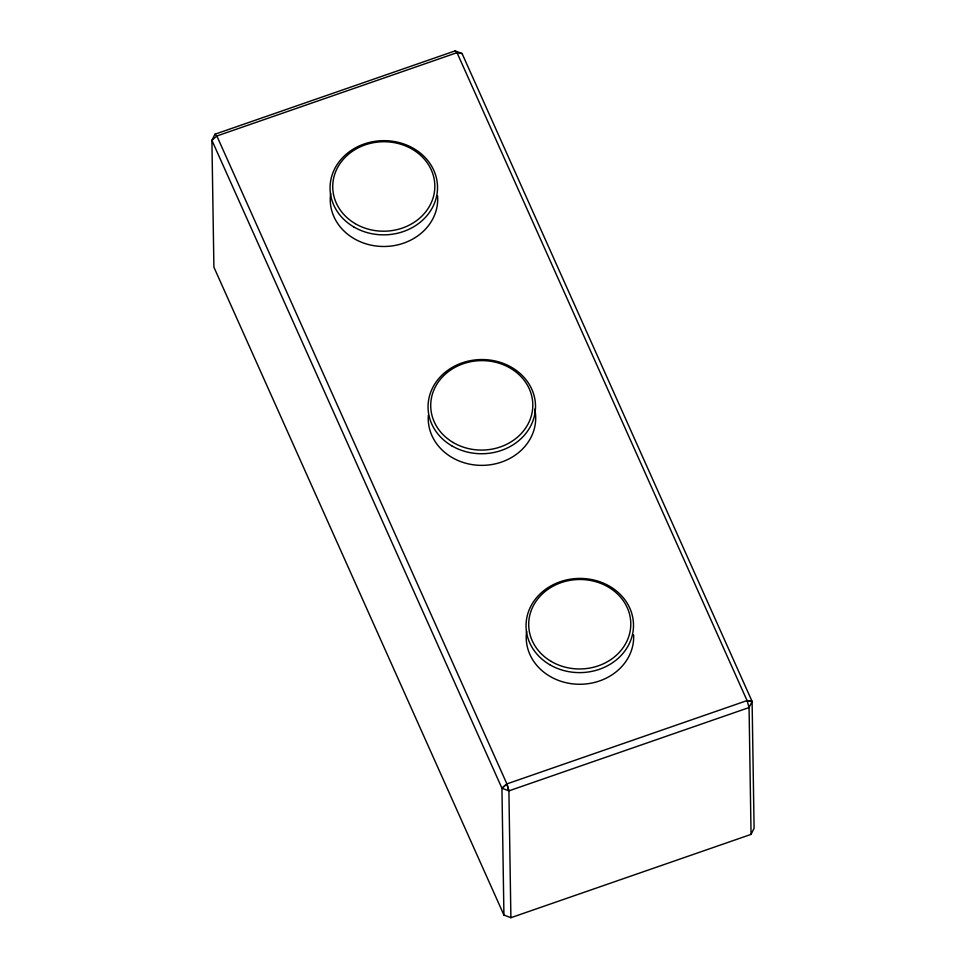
<?xml version="1.0" encoding="UTF-8"?>
<svg xmlns="http://www.w3.org/2000/svg" width="966" height="966" viewBox="0 0 966 966"><rect width="100%" height="100%" fill="white"/><g stroke="black" fill="none" stroke-linecap="round" stroke-linejoin="round"><path stroke-width="1.45" d="M214.947 134.214L211.904 140.324L213.897 267.159L503.926 915.056L510.893 917.7L751.053 834.395L754.096 828.273L752.103 701.437L462.074 53.541L455.107 50.896L214.947 134.214L216.867 135.989L506.896 783.885L508.901 790.864L510.893 917.7M503.926 915.056L501.934 788.22L506.896 783.897L747.068 700.579L752.103 701.437L749.061 707.559L751.053 834.395M462.074 53.541L457.015 52.671L216.867 135.989L211.904 140.324L501.934 788.22L506.896 783.885M501.934 788.22L508.901 790.864L749.061 707.559L747.068 700.579M752.103 701.437L747.068 700.592L457.015 52.671L455.107 50.896M506.896 783.897L508.901 790.864M633.624 634.843A53.734 47.093 -0.9 0 1 577.704 684.23A53.734 47.093 -0.9 0 1 526.663 631.305M534.729 409.161A53.734 47.093 -0.9 0 1 485.174 465.274A53.734 47.093 -0.9 0 1 428.361 415.139M437.562 195.7A53.734 47.093 -0.9 0 1 382.512 246.475A53.734 47.093 -0.9 0 1 330.686 193.538M551.151 661.396A51.053 44.738 -0.9 0 0 630.665 627.224A51.053 44.738 -0.9 0 0 557.418 584.08A51.053 44.738 -0.9 0 0 551.151 661.396M549.666 664.644A53.734 47.093 -0.9 0 0 633.37 628.673A53.734 47.093 -0.9 0 0 556.271 583.259A53.734 47.093 -0.9 0 0 549.666 664.644M451.677 445.761A53.734 47.093 -0.9 0 0 535.381 409.789A53.734 47.093 -0.9 0 0 458.282 364.375A53.734 47.093 -0.9 0 0 451.677 445.761M453.163 442.513A51.053 44.738 -0.9 0 0 532.677 408.34A51.053 44.738 -0.9 0 0 459.442 365.196A51.053 44.738 -0.9 0 0 453.163 442.513M355.174 223.629A51.053 44.738 -0.9 0 0 434.7 189.457A51.053 44.738 -0.9 0 0 361.453 146.313A51.053 44.738 -0.9 0 0 355.174 223.629M353.689 226.877A53.734 47.093 -0.9 0 0 437.393 190.906A53.734 47.093 -0.9 0 0 360.294 145.492A53.734 47.093 -0.9 0 0 353.689 226.877"/></g></svg>
